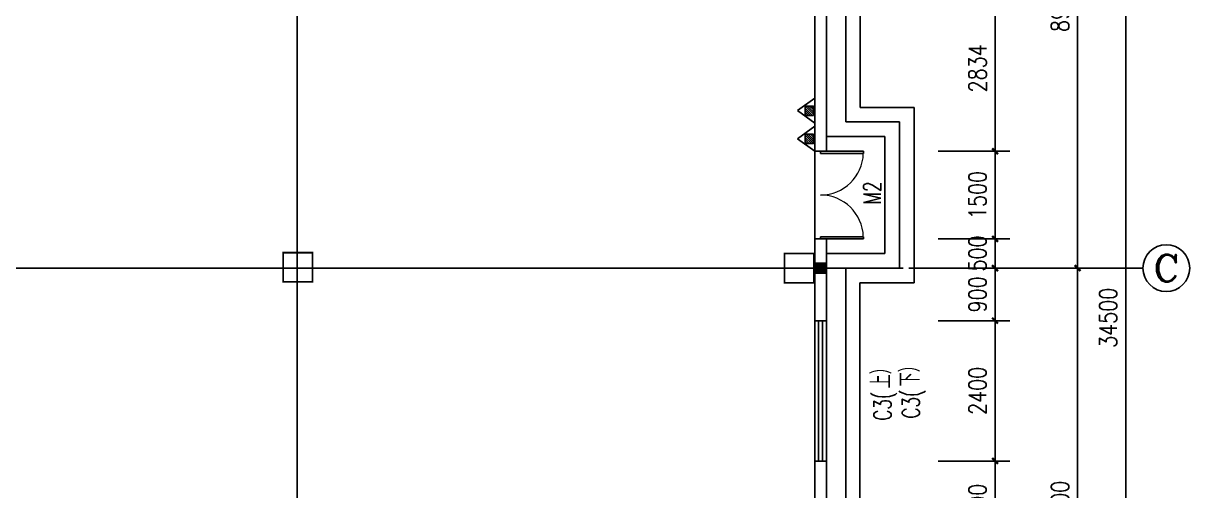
# Model space of a CAD drawing. Header units: millimetres. Extents: x 36114 to 137034, y 22418 to 93776.
# Drawn here: x 99879 to 119823, y 57229 to 65223 of the extents above; entities that cross this region are included whole.
import ezdxf
from ezdxf.enums import TextEntityAlignment as Align

# ---------------------------------------------------------------- set-up
doc = ezdxf.new("R2010")
doc.units = ezdxf.units.MM
doc.linetypes.add('DASH', pattern=[0.35, 0.25, -0.1])
doc.linetypes.add('DOTE', pattern=[2.42, 2, -0.2, 0.02, -0.2])
doc.layers.get('0').update_dxf_attribs({"color": 254})
doc.layers.get('Defpoints').update_dxf_attribs({"color": 254})
for name, color, linetype in [('\\M+5BDA8-\\M+5B3DF\\M+5B4E7', 254, 'Continuous'), ('\\M+5BDA8-\\M+5B4B0', 254, 'Continuous'), ('\\M+5BDA8-\\M+5C3C5', 254, 'Continuous'), ('\\M+5BDA8-\\M+5C3C5\\M+5B4B0\\M+5B1E0\\M+5BAC5', 254, 'Continuous'), ('\\M+5BDA8-\\M+5C7BD-\\M+5D7A9', 254, 'Continuous'), ('\\M+5BDA8-\\M+5D6E1', 254, 'DOTE'), ('\\M+5BDA8-\\M+5D6E1-\\M+5B1EA\\M+5D7A2', 254, 'Continuous'), ('\\M+5C1A2\\M+5C3E6\\M+5CFDF\\M+5CCF51', 254, 'Continuous'), ('\\M+5C1A2\\M+5C3E6\\M+5CFDF\\M+5CCF55', 254, 'Continuous'), ('\\M+5C1A2\\M+5C3E6\\M+5CFF4\\M+5CCF53', 254, 'Continuous'), ('\\M+5C5C5\\M+5CBAE', 254, 'Continuous'), ('AXIS_TEXT', 254, 'Continuous'), ('MHQ', 254, 'Continuous'), ('WALL', 254, 'Continuous')]:
    doc.layers.add(name, color=color, linetype=linetype)
doc.styles.add('A-AXIS-LABEL', font='COMPLEX', dxfattribs={"bigfont": 'GBCBIG'})
doc.styles.add('A-WIN-LABEL', font='SIMPLEX', dxfattribs={"bigfont": 'GBCBIG'})
doc.styles.add('COMPLEX', font='COMPLEX')
doc.styles.add('DIM_FONT', font='SIMPLEX.shx', dxfattribs={"width": 0.8})
doc.dimstyles.new('DIMN', dxfattribs={"dimtxt": 300, "dimasz": 100, "dimexe": 250, "dimexo": 300, "dimgap": 150, "dimtad": 1, "dimdec": 0, "dimzin": 0, "dimdsep": 46, "dimtxsty": 'DIM_FONT', "dimblk": 'ARCHTICK', "dimcen": 0.09, "dimclrt": 7, "dimazin": 2, "dimtfac": 1, "dimtdec": 0, "dimtix": 1, "dimtmove": 2, "dimatfit": 3, "dimldrblk": 'ARCHTICK', "dimfxl": 0, "dimtolj": 1, "dimtzin": 0, "dimarcsym": 0})

# ---------------------------------------------------------------- blocks, each defined once
blk = doc.blocks.new('A$C0A5937B2')
at = {"layer": 'MHQ'}
h = blk.add_hatch(dxfattribs=at)
h.set_pattern_fill('ANSI31', color=256, scale=10, style=0)
h.set_pattern_definition([(45, (9411.13, -1370.382), (-22.45064, 22.45064), [])])
h.paths.add_polyline_path([(363, 204), (162, 204), (162, 27), (363, 27)])
for points in [[(266, 371), (0, 0), (533, 0)], [(162, 204), (363, 204), (363, 27), (162, 27)]]:
    blk.add_lwpolyline(points, close=True, dxfattribs=at)
blk = doc.blocks.new('A$C152640FC')
at = {"layer": 'MHQ', "rotation": 270}
for p in [(0, 1135), (0, 533)]:
    blk.add_blockref('A$C0A5937B2', p, dxfattribs=at)
blk = doc.blocks.new('A$C56224EAA')
at = {"layer": 'MHQ', "xscale": 0.8, "yscale": 0.8, "zscale": 0.8, "rotation": 90}
blk.add_blockref('A$C152640FC', (908, 0), dxfattribs=at)
blk = doc.blocks.new('_ArchTick')
at = {"color": 0, "linetype": 'ByBlock', "const_width": 0.4}
blk.add_lwpolyline([(-0.5, -0.5), (0.5, 0.5)], dxfattribs=at)
blk = doc.blocks.new('*D278')
at = {"layer": '\\M+5BDA8-\\M+5B3DF\\M+5B4E7', "color": 0, "lineweight": -2, "transparency": 16777216}
for p, q in [((115525, 57736), (116745, 57736)), ((116495, 56136), (116495, 57736)), ((115524, 56136), (116745, 56136))]:
    blk.add_line(p, q, dxfattribs=at)
at = {"layer": 'Defpoints', "color": 0, "transparency": 16777216}
for p in [(115225, 57736), (116495, 57736), (115224, 56136)]:
    blk.add_point(p, dxfattribs=at)
at = {"layer": '\\M+5BDA8-\\M+5B3DF\\M+5B4E7', "color": 0, "lineweight": -2, "transparency": 16777216, "xscale": 100, "yscale": 100, "zscale": 100}
for p, rotation in [((116495, 57736), 89.99347379287823), ((116495, 56136), 269.9934737928782)]:
    blk.add_blockref('_ArchTick', p, dxfattribs=dict(at, rotation=rotation))
at = {"layer": '\\M+5BDA8-\\M+5B3DF\\M+5B4E7', "color": 7, "transparency": 16777216, "insert": (116195, 56936), "char_height": 300, "attachment_point": 5, "rotation": 89.9935, "style": 'DIM_FONT'}
blk.add_mtext('\\A1;1600', dxfattribs=at)
blk = doc.blocks.new('*D279')
at = {"layer": '\\M+5BDA8-\\M+5B3DF\\M+5B4E7', "color": 0, "lineweight": -2, "transparency": 16777216}
for p, q in [((115525, 60136), (116745, 60136)), ((116495, 57736), (116495, 60136)), ((115525, 57736), (116745, 57736))]:
    blk.add_line(p, q, dxfattribs=at)
at = {"layer": 'Defpoints', "color": 0, "transparency": 16777216}
for p in [(115225, 60136), (116495, 60136), (115225, 57736)]:
    blk.add_point(p, dxfattribs=at)
at = {"layer": '\\M+5BDA8-\\M+5B3DF\\M+5B4E7', "color": 0, "lineweight": -2, "transparency": 16777216, "xscale": 100, "yscale": 100, "zscale": 100}
for p, rotation in [((116495, 60136), 89.993473792881), ((116495, 57736), 269.993473792881)]:
    blk.add_blockref('_ArchTick', p, dxfattribs=dict(at, rotation=rotation))
at = {"layer": '\\M+5BDA8-\\M+5B3DF\\M+5B4E7', "color": 7, "transparency": 16777216, "insert": (116195, 58936), "char_height": 300, "attachment_point": 5, "rotation": 89.9935, "style": 'DIM_FONT'}
blk.add_mtext('\\A1;2400', dxfattribs=at)
blk = doc.blocks.new('*D280')
at = {"layer": '\\M+5BDA8-\\M+5B3DF\\M+5B4E7', "color": 0, "lineweight": -2, "transparency": 16777216}
for p, q in [((115525, 61036), (116745, 61036)), ((116495, 61036), (116495, 61136)), ((116495, 60136), (116495, 61036)), ((115525, 60136), (116745, 60136)), ((116495, 60136), (116495, 60036))]:
    blk.add_line(p, q, dxfattribs=at)
at = {"layer": 'Defpoints', "color": 0, "transparency": 16777216}
for p in [(115225, 61036), (116495, 61036), (115225, 60136)]:
    blk.add_point(p, dxfattribs=at)
at = {"layer": '\\M+5BDA8-\\M+5B3DF\\M+5B4E7', "color": 0, "lineweight": -2, "transparency": 16777216, "xscale": 100, "yscale": 100, "zscale": 100}
for p, rotation in [((116495, 61036), 269.9934737928827), ((116495, 60136), 89.99347379288272)]:
    blk.add_blockref('_ArchTick', p, dxfattribs=dict(at, rotation=rotation))
at = {"layer": '\\M+5BDA8-\\M+5B3DF\\M+5B4E7', "color": 7, "transparency": 16777216, "insert": (116195, 60586), "char_height": 300, "attachment_point": 5, "rotation": 89.9935, "style": 'DIM_FONT'}
blk.add_mtext('\\A1;900', dxfattribs=at)
blk = doc.blocks.new('*D281')
at = {"layer": '\\M+5BDA8-\\M+5B3DF\\M+5B4E7', "color": 0, "lineweight": -2, "transparency": 16777216}
for p, q in [((116495, 61536), (116495, 61636)), ((115525, 61536), (116745, 61536)), ((116495, 61036), (116495, 61536)), ((115525, 61036), (116745, 61036)), ((116495, 61036), (116495, 60936))]:
    blk.add_line(p, q, dxfattribs=at)
at = {"layer": 'Defpoints', "color": 0, "transparency": 16777216}
for p in [(115225, 61536), (116495, 61536), (115225, 61036)]:
    blk.add_point(p, dxfattribs=at)
at = {"layer": '\\M+5BDA8-\\M+5B3DF\\M+5B4E7', "color": 0, "lineweight": -2, "transparency": 16777216, "xscale": 100, "yscale": 100, "zscale": 100}
for p, rotation in [((116495, 61536), 269.9934737928754), ((116495, 61036), 89.99347379287536)]:
    blk.add_blockref('_ArchTick', p, dxfattribs=dict(at, rotation=rotation))
at = {"layer": '\\M+5BDA8-\\M+5B3DF\\M+5B4E7', "color": 7, "transparency": 16777216, "insert": (116195, 61286), "char_height": 300, "attachment_point": 5, "rotation": 89.9935, "style": 'DIM_FONT'}
blk.add_mtext('\\A1;500', dxfattribs=at)
blk = doc.blocks.new('*D282')
at = {"layer": '\\M+5BDA8-\\M+5B3DF\\M+5B4E7', "color": 0, "lineweight": -2, "transparency": 16777216}
for p, q in [((115525, 63036), (116745, 63036)), ((116495, 61536), (116495, 63036)), ((115525, 61536), (116745, 61536))]:
    blk.add_line(p, q, dxfattribs=at)
at = {"layer": 'Defpoints', "color": 0, "transparency": 16777216}
for p in [(115225, 63036), (116495, 63036), (115225, 61536)]:
    blk.add_point(p, dxfattribs=at)
at = {"layer": '\\M+5BDA8-\\M+5B3DF\\M+5B4E7', "color": 0, "lineweight": -2, "transparency": 16777216, "xscale": 100, "yscale": 100, "zscale": 100}
for p, rotation in [((116495, 63036), 89.99347379287913), ((116495, 61536), 269.9934737928791)]:
    blk.add_blockref('_ArchTick', p, dxfattribs=dict(at, rotation=rotation))
at = {"layer": '\\M+5BDA8-\\M+5B3DF\\M+5B4E7', "color": 7, "transparency": 16777216, "insert": (116195, 62286), "char_height": 300, "attachment_point": 5, "rotation": 89.9935, "style": 'DIM_FONT'}
blk.add_mtext('\\A1;1500', dxfattribs=at)
blk = doc.blocks.new('*D283')
at = {"layer": '\\M+5BDA8-\\M+5B3DF\\M+5B4E7', "color": 0, "lineweight": -2, "transparency": 16777216}
for p, q in [((115526, 65870), (116746, 65870)), ((116495, 63036), (116496, 65870)), ((115525, 63036), (116745, 63036))]:
    blk.add_line(p, q, dxfattribs=at)
at = {"layer": 'Defpoints', "color": 0, "transparency": 16777216}
for p in [(115226, 65870), (116496, 65870), (115225, 63036)]:
    blk.add_point(p, dxfattribs=at)
at = {"layer": '\\M+5BDA8-\\M+5B3DF\\M+5B4E7', "color": 0, "lineweight": -2, "transparency": 16777216, "xscale": 100, "yscale": 100, "zscale": 100}
for p, rotation in [((116496, 65870), 89.99347379288021), ((116495, 63036), 269.9934737928803)]:
    blk.add_blockref('_ArchTick', p, dxfattribs=dict(at, rotation=rotation))
at = {"layer": '\\M+5BDA8-\\M+5B3DF\\M+5B4E7', "color": 7, "transparency": 16777216, "insert": (116196, 64453), "char_height": 300, "attachment_point": 5, "rotation": 89.9935, "style": 'DIM_FONT'}
blk.add_mtext('\\A1;2834', dxfattribs=at)
blk = doc.blocks.new('*D362')
at = {"layer": '\\M+5BDA8-\\M+5D6E1-\\M+5B1EA\\M+5D7A2', "color": 0, "lineweight": -2, "transparency": 16777216}
for p, q in [((117224, 77436), (118979, 77436)), ((118729, 42936), (118729, 77436)), ((117224, 42936), (118979, 42936))]:
    blk.add_line(p, q, dxfattribs=at)
at = {"layer": 'Defpoints', "color": 0, "transparency": 16777216}
for p in [(116924, 77436), (118729, 77436), (116924, 42936)]:
    blk.add_point(p, dxfattribs=at)
at = {"layer": '\\M+5BDA8-\\M+5D6E1-\\M+5B1EA\\M+5D7A2', "color": 0, "lineweight": -2, "transparency": 16777216, "xscale": 100, "yscale": 100, "zscale": 100}
for p, rotation in [((118729, 77436), 90), ((118729, 42936), 270)]:
    blk.add_blockref('_ArchTick', p, dxfattribs=dict(at, rotation=rotation))
at = {"layer": '\\M+5BDA8-\\M+5D6E1-\\M+5B1EA\\M+5D7A2', "color": 7, "transparency": 16777216, "insert": (118429, 60186), "char_height": 300, "attachment_point": 5, "rotation": 90, "style": 'DIM_FONT'}
blk.add_mtext('\\A1;34500', dxfattribs=at)
blk = doc.blocks.new('*D364')
at = {"layer": '\\M+5BDA8-\\M+5D6E1-\\M+5B1EA\\M+5D7A2', "color": 0, "lineweight": -2, "transparency": 16777216}
for p, q in [((115223, 61036), (118157, 61036)), ((117907, 52936), (117907, 61036)), ((115223, 52936), (118157, 52936))]:
    blk.add_line(p, q, dxfattribs=at)
at = {"layer": 'Defpoints', "color": 0, "transparency": 16777216}
for p in [(114923, 61036), (117907, 61036), (114923, 52936)]:
    blk.add_point(p, dxfattribs=at)
at = {"layer": '\\M+5BDA8-\\M+5D6E1-\\M+5B1EA\\M+5D7A2', "color": 0, "lineweight": -2, "transparency": 16777216, "xscale": 100, "yscale": 100, "zscale": 100}
for p, rotation in [((117907, 61036), 90), ((117907, 52936), 270)]:
    blk.add_blockref('_ArchTick', p, dxfattribs=dict(at, rotation=rotation))
at = {"layer": '\\M+5BDA8-\\M+5D6E1-\\M+5B1EA\\M+5D7A2', "color": 7, "transparency": 16777216, "insert": (117607, 56986), "char_height": 300, "attachment_point": 5, "rotation": 90, "style": 'DIM_FONT'}
blk.add_mtext('\\A1;8100', dxfattribs=at)
blk = doc.blocks.new('*D365')
at = {"layer": '\\M+5BDA8-\\M+5D6E1-\\M+5B1EA\\M+5D7A2', "color": 0, "lineweight": -2, "transparency": 16777216}
for p, q in [((115223, 69936), (118157, 69936)), ((117907, 61036), (117907, 69936)), ((115223, 61036), (118157, 61036))]:
    blk.add_line(p, q, dxfattribs=at)
at = {"layer": 'Defpoints', "color": 0, "transparency": 16777216}
for p in [(114923, 69936), (117907, 69936), (114923, 61036)]:
    blk.add_point(p, dxfattribs=at)
at = {"layer": '\\M+5BDA8-\\M+5D6E1-\\M+5B1EA\\M+5D7A2', "color": 0, "lineweight": -2, "transparency": 16777216, "xscale": 100, "yscale": 100, "zscale": 100}
for p, rotation in [((117907, 69936), 90), ((117907, 61036), 270)]:
    blk.add_blockref('_ArchTick', p, dxfattribs=dict(at, rotation=rotation))
at = {"layer": '\\M+5BDA8-\\M+5D6E1-\\M+5B1EA\\M+5D7A2', "color": 7, "transparency": 16777216, "insert": (117607, 65486), "char_height": 300, "attachment_point": 5, "rotation": 90, "style": 'DIM_FONT'}
blk.add_mtext('\\A1;8900', dxfattribs=at)
blk = doc.blocks.new('_AXISO')
blk.add_circle((0, 0), 0.5)
at = {"layer": 'AXIS_TEXT', "style": 'COMPLEX'}
blk.add_attdef('A', text='', height=0.56, dxfattribs=at).set_placement((-0.25, -0.28), (0.25, -0.28), align=Align.FIT)
blk = doc.blocks.new('\\M+5B6FE\\M+5CEAC\\M+5B4B0\\M+5BFE2$\\M+5CFB5\\M+5CDB3\\M+5CDBC\\M+5BFE2$00000001')
at = {"color": 0}
for points in [[(-0.5, 0.5), (-0.5, -0.5)], [(-0.5, 0.5), (0.5, 0.5)], [(0.5, -0.5), (0.5, 0.5)], [(0.5, 0.1667), (-0.5, 0.1667)], [(0.5, -0.1667), (-0.5, -0.1667)], [(-0.5, -0.5), (0.5, -0.5)]]:
    blk.add_lwpolyline(points, dxfattribs=at)
blk = doc.blocks.new('\\M+5B6FE\\M+5CEAC\\M+5C3C5\\M+5BFE2$\\M+5CFB5\\M+5CDB3\\M+5CDBC\\M+5BFE2$00000108')
for p, q in [((-0.5, 0), (-0.5, 0.4875)), ((-0.475, 0.4875), (-0.5, 0.4875)), ((-0.475, 0), (-0.475, 0.4875)), ((0.475, 0), (0.475, 0.4875)), ((0.475, 0.4875), (0.5, 0.4875)), ((0.5, 0), (0.5, 0.4875)), ((-0.5, 0), (-0.475, 0)), ((0.5, 0), (0.475, 0))]:
    blk.add_line(p, q)
at = {"lineweight": 13}
for centre, start, end in [((-0.4875, 0), 0, 88.53072), ((0.4875, 0), 91.46928, 180)]:
    blk.add_arc(centre, 0.4875, start, end, dxfattribs=at)

msp = doc.modelspace()

# ---------------------------------------------------------------- hatches: boundary and pattern name
at = {"layer": '\\M+5C1A2\\M+5C3E6\\M+5CFF4\\M+5CCF53'}
msp.add_hatch(color=256, dxfattribs=at).paths.add_polyline_path([(113411.6, 60935.7), (113611.6, 60935.7), (113611.6, 61135.7), (113411.6, 61135.7)])

# ---------------------------------------------------------------- linework, layer by layer
at = {"layer": '\\M+5BDA8-\\M+5C7BD-\\M+5D7A9'}
for p, q in [((113411.6, 67337.3), (113411.6, 63035.7)), ((113611.6, 63035.7), (113611.6, 67360.4)), ((113411.6, 63035.7), (113611.6, 63035.7)), ((113611.6, 61535.7), (113411.6, 61535.7)), ((113411.6, 61535.7), (113411.6, 61035.7)), ((113611.6, 61035.7), (113611.6, 61535.7)), ((113411.6, 61035.7), (113411.6, 60135.7)), ((113611.6, 60135.7), (113611.6, 61035.7)), ((113411.6, 60135.7), (113611.6, 60135.7)), ((113411.6, 57735.7), (113411.6, 60135.7)), ((113411.6, 60135.7), (113611.6, 60135.7)), ((113611.6, 60135.7), (113611.6, 57735.7)), ((113611.6, 57735.7), (113411.6, 57735.7)), ((113411.6, 57735.7), (113411.6, 56135.7)), ((113611.6, 57735.7), (113411.6, 57735.7)), ((113611.6, 56135.7), (113611.6, 57735.7))]:
    msp.add_line(p, q, dxfattribs=at)
at = {"layer": '\\M+5BDA8-\\M+5D6E1', "ltscale": 10}
for p, q in [((104561.2, 41718), (104561.2, 79590.2)), ((113411.6, 41718), (113411.6, 79590.2)), ((56994.7, 61035.7), (114923, 61035.7))]:
    msp.add_line(p, q, dxfattribs=at)
at = {"layer": '\\M+5BDA8-\\M+5D6E1-\\M+5B1EA\\M+5D7A2'}
msp.add_line((115023, 61035.7), (119023, 61035.7), dxfattribs=at)
at = {"layer": '\\M+5C1A2\\M+5C3E6\\M+5CFDF\\M+5CCF51'}
msp.add_line((113411.6, 63035.7), (113411.6, 61535.7), dxfattribs=at)
at = {"layer": '\\M+5C1A2\\M+5C3E6\\M+5CFDF\\M+5CCF55'}
for p, q in [((113611.6, 63285.7), (114611.6, 63285.7)), ((114611.6, 63285.7), (114611.6, 61285.7)), ((114611.6, 63285.7), (114611.6, 61285.7)), ((113611.6, 61285.7), (114611.6, 61285.7))]:
    msp.add_line(p, q, dxfattribs=at)
at = {"layer": '\\M+5C1A2\\M+5C3E6\\M+5CFF4\\M+5CCF53', "const_width": 30}
for points in [[(104323.1, 61300.6), (104823.1, 61300.6), (104823.1, 60800.6), (104323.1, 60800.6), (104323.1, 61300.6)], [(112896.6, 61285.7), (113396.6, 61285.7), (113396.6, 60785.7), (112896.6, 60785.7), (112896.6, 61285.7)]]:
    msp.add_lwpolyline(points, dxfattribs=at)
at = {"layer": '\\M+5C5C5\\M+5CBAE', "linetype": 'DASH', "ltscale": 30}
for p, q in [((114190.9, 63785.7), (114184.8, 67617.4)), ((113941.7, 63535.7), (113941.7, 67559)), ((114190.9, 63785.7), (115111.6, 63785.7)), ((115111.6, 63785.7), (115111.6, 60785.7)), ((113941.7, 63535.7), (114861.6, 63535.7)), ((114861.6, 63535.7), (114861.6, 61035.7)), ((113941.7, 53185.7), (113941.7, 61035.7)), ((113941.7, 61035.7), (114861.6, 61035.7)), ((114184.8, 53435.7), (114184.8, 60785.7)), ((114184.8, 60785.7), (115111.6, 60785.7))]:
    msp.add_line(p, q, dxfattribs=at)

# ---------------------------------------------------------------- block references
at = {"layer": '\\M+5BDA8-\\M+5B4B0', "xscale": -2400, "yscale": -200, "zscale": 200, "rotation": 270.0000000000008}
msp.add_blockref('\\M+5B6FE\\M+5CEAC\\M+5B4B0\\M+5BFE2$\\M+5CFB5\\M+5CDB3\\M+5CDBC\\M+5BFE2$00000001', (113511.6, 58935.7), dxfattribs=at)
msp.add_blockref('\\M+5B6FE\\M+5CEAC\\M+5B4B0\\M+5BFE2$\\M+5CFB5\\M+5CDB3\\M+5CDBC\\M+5BFE2$00000001', (113511.6, 58935.7), dxfattribs=at)
at = {"layer": '\\M+5BDA8-\\M+5C3C5'}
ref = msp.add_blockref('\\M+5B6FE\\M+5CEAC\\M+5C3C5\\M+5BFE2$\\M+5CFB5\\M+5CDB3\\M+5CDBC\\M+5BFE2$00000108', (113511.6, 62285.7), dxfattribs=dict(at, xscale=1500, yscale=1500, zscale=200, rotation=269.9999999941271))
ref.add_attrib('A', 'M2', (114541.9, 62121.9), dxfattribs={"layer": '\\M+5BDA8-\\M+5C3C5\\M+5B4B0\\M+5B1E0\\M+5BAC5', "height": 297.5, "rotation": 90, "style": 'A-WIN-LABEL', "width": 0.705882})
at = {"layer": '\\M+5BDA8-\\M+5D6E1-\\M+5B1EA\\M+5D7A2'}
ref = msp.add_blockref('_AXISO', (119423, 61035.7), dxfattribs=dict(at, xscale=800, yscale=800, zscale=800))
ref.add_attrib('A', 'C', dxfattribs={"layer": 'AXIS_TEXT', "height": 452.5, "style": 'A-AXIS-LABEL', "width": 1.4}).set_placement((119196.7, 60809.4), (119649.3, 60809.4), align=Align.FIT)
at = {"layer": 'WALL', "rotation": 89.99999999999999}
msp.add_blockref('A$C56224EAA', (113411.6, 63035.7), dxfattribs=at)

# ---------------------------------------------------------------- texts
at = {"layer": '\\M+5BDA8-\\M+5C3C5\\M+5B4B0\\M+5B1E0\\M+5BAC5', "style": 'A-WIN-LABEL'}
for s, p in [('上）', (114719.1, 58976.4)), ('下）', (115205, 59012))]:
    msp.add_text(s, height=337.59, rotation=90, dxfattribs=at).set_placement(p)
at = {"layer": '\\M+5BDA8-\\M+5C3C5\\M+5B4B0\\M+5B1E0\\M+5BAC5', "style": 'A-WIN-LABEL', "width": 0.705882}
for p in [(114719.1, 58426.4), (115205, 58462)]:
    msp.add_text('C3(', height=297.5, rotation=90, dxfattribs=at).set_placement(p)

# ---------------------------------------------------------------- dimensions: what is measured, and where the dimension line sits
at = {"layer": '\\M+5BDA8-\\M+5B3DF\\M+5B4E7'}
for p1, p2, picture, middle in [((115225.3, 63035.9), (115225.6, 65869.9), '*D283', (116195.6, 64452.8)), ((115225.1, 61535.9), (115225.3, 63035.9), '*D282', (116195.4, 62285.8)), ((115225, 61035.9), (115225.1, 61535.9), '*D281', (116195.2, 61285.8)), ((115224.9, 60135.9), (115225, 61035.9), '*D280', (116195.2, 60585.8)), ((115224.7, 57735.9), (115224.9, 60135.9), '*D279', (116195, 58935.8)), ((115224.5, 56135.9), (115224.7, 57735.9), '*D278', (116194.7, 56935.8))]:
    dim = msp.add_aligned_dim(p1=p1, p2=p2, distance=-1270.2, dimstyle='DIMN', dxfattribs=at)
    dim.commit()
    dim.dimension.update_dxf_attribs({"geometry": picture, "text_midpoint": middle})
at = {"layer": '\\M+5BDA8-\\M+5D6E1-\\M+5B1EA\\M+5D7A2'}
for p1, p2, distance, picture, middle in [((116924.5, 42935.7), (116924.5, 77435.7), -1804, '*D362', (118428.5, 60185.7)), ((114923, 61035.7), (114923, 69935.6), -2983.8, '*D365', (117606.8, 65485.7)), ((114923, 52935.7), (114923, 61035.7), -2983.8, '*D364', (117606.8, 56985.7))]:
    dim = msp.add_aligned_dim(p1=p1, p2=p2, distance=distance, dimstyle='DIMN', dxfattribs=at)
    dim.commit()
    dim.dimension.update_dxf_attribs({"geometry": picture, "text_midpoint": middle})

doc.saveas('drawing.dxf')
